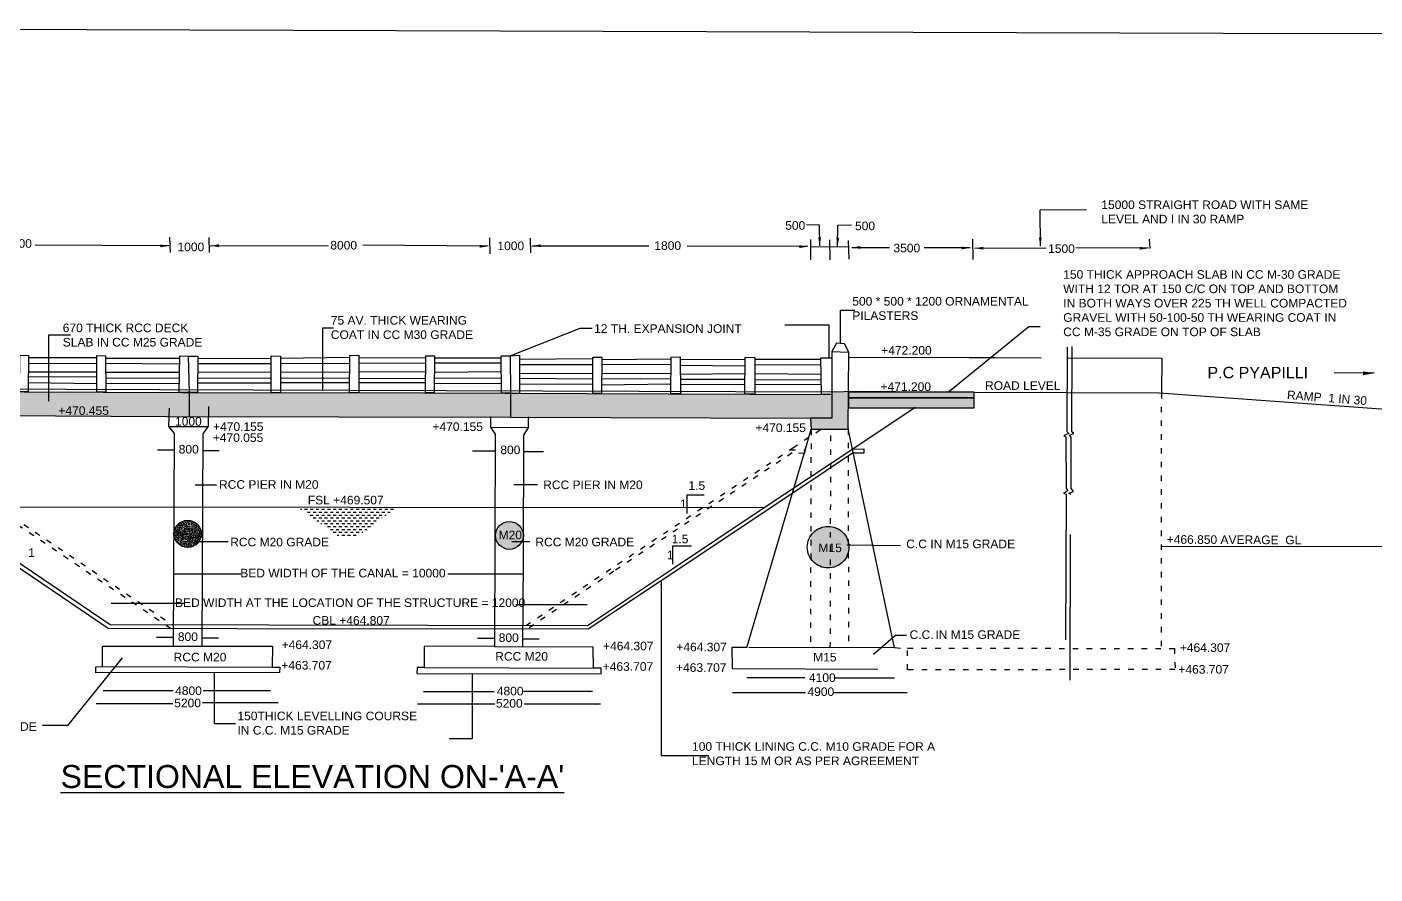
# Model space of a CAD drawing. Header units: inches. Extents: x 19473 to 19615, y 19756 to 19848.
# Drawn here: x 19507.2 to 19565.9, y 19810.6 to 19847.5 of the extents above; entities that cross this region are included whole.
import ezdxf

# ---------------------------------------------------------------- set-up
doc = ezdxf.new("R2010")
doc.units = ezdxf.units.IN
doc.header["$MEASUREMENT"] = 0
doc.linetypes.add('ACAD_ISO03W100', pattern=[30, 12, -18])
doc.linetypes.add('HIDDEN', pattern=[9.525, 6.35, -3.175])
doc.layers.add('DRAWING', color=7, linetype='Continuous')
doc.styles.get("Standard").update_dxf_attribs({"font": 'arial.ttf'})
doc.dimstyles.get("Standard").update_dxf_attribs({"dimtxt": 5.25, "dimasz": 0.18, "dimexe": 0.18, "dimexo": 0.0625, "dimgap": 0.09, "dimtad": 0, "dimtih": 1, "dimtoh": 1, "dimdec": 4, "dimzin": 0, "dimdsep": 46, "dimtxsty": 'Standard', "dimcen": 0.09, "dimadec": 0, "dimazin": 0, "dimtfac": 1, "dimtdec": 4, "dimtofl": 0, "dimtmove": 0, "dimatfit": 3, "dimfxl": 1, "dimtolj": 1, "dimtzin": 0, "dimarcsym": 0})
pattern_1 = [(50, (0, 0), (0.07172601826, -0.0062752135), [0.0075, -0.0825]), (355, (0, 0), (-0.01387513336, 0.07521921337), [0.006, -0.066]), (100.4514, (0.00598, -0.00052), (0.05785093817, 0.0689439542), [0.006374019, -0.0701142112]), (46.1842, (0, 0.02), (0.10672410486, -0.01655190143), [0.01125, -0.12375]), (96.6356, (0.00889, 0.01862), (0.09346627055, 0.0974117871), [0.0095610288, -0.1051713]), (351.1842, (0, 0.02), (0.0934661945, 0.0974118601), [0.009, -0.099]), (21, (0.01, 0.015), (0.05969070521, -0.04026188907), [0.0075, -0.0825]), (326, (0.01, 0.015), (0.0243315332, 0.0725150045), [0.006, -0.066]), (71.4514, (0.014974, 0.011645), (0.08402226286, 0.03225304967), [0.006374019, -0.0701142112]), (37.5, (0, 0), (0.001215985532, 0.033289385383), [0, -0.0652, 0, -0.067, 0, -0.06625]), (7.5, (0, 0), (0.026306953744, 0.03944117119), [0, -0.0382, 0, -0.0637, 0, -0.02525]), (327.5, (-0.0223, 0), (0.053382243617, -0.002255487173), [0, -0.025, 0, -0.078, 0, -0.1035]), (317.5, (-0.0323, 0), (0.058318616934, 0.01001049823), [0, -0.0325, 0, -0.0518, 0, -0.0735])]

msp = doc.modelspace()

# ---------------------------------------------------------------- hatches: boundary and pattern name
at = {"layer": 'DRAWING'}
h = msp.add_hatch(dxfattribs=at)
h.set_pattern_fill('AR-CONC', color=256, scale=0.1, style=0)
h.set_pattern_definition([(50, (0, 0), (0.717260183, -0.062752135), [0.075, -0.825]), (355, (0, 0), (-0.138751334, 0.752192134), [0.06, -0.66]), (100.4514, (0.0598, -0.0052), (0.578509382, 0.689439542), [0.06374019, -0.701142112]), (46.1842, (0, 0.2), (1.06724105, -0.165519014), [0.1125, -1.2375]), (96.6356, (0.0889, 0.1862), (0.934662706, 0.97411787), [0.09561029, -1.051713]), (351.1842, (0, 0.2), (0.934661945, 0.9741186), [0.09, -0.99]), (21, (0.1, 0.15), (0.596907052, -0.402618891), [0.075, -0.825]), (326, (0.1, 0.15), (0.243315332, 0.725150045), [0.06, -0.66]), (71.4514, (0.14974, 0.11645), (0.840222629, 0.322530497), [0.06374019, -0.701142112]), (37.5, (0, 0), (0.0121598553, 0.3328938538), [0, -0.652, 0, -0.67, 0, -0.6625]), (7.5, (0, 0), (0.2630695374, 0.394411712), [0, -0.382, 0, -0.637, 0, -0.2525]), (327.5, (-0.223, 0), (0.5338224362, -0.0225548717), [0, -0.25, 0, -0.78, 0, -1.035]), (317.5, (-0.323, 0), (0.583186169, 0.100104982), [0, -0.325, 0, -0.518, 0, -0.735])])
h.paths.add_polyline_path([(19499.39288, 19831.51342), (19493.94873, 19831.51864), (19493.94873, 19831.15934), (19499.39288, 19831.13887)])
h.paths.add_polyline_path([(19499.39588, 19831.7821), (19494.77248, 19831.81159), (19493.94567, 19831.81606), (19493.94873, 19831.51864), (19499.39288, 19831.51342)])
h.paths.add_polyline_path([(19514.21747, 19831.58284), (19513.91804, 19831.58321), (19503.58364, 19831.62595), (19500.23754, 19831.62935), (19500.23184, 19830.6111), (19501.10594, 19830.62058), (19513.25085, 19830.55001), (19514.21473, 19830.54746)])
h.paths.add_polyline_path([(19500.23837, 19831.77654), (19500.23022, 19831.77678), (19499.39588, 19831.7821), (19499.39288, 19831.51342), (19499.39288, 19831.13887), (19499.39172, 19830.14915), (19501.09669, 19830.14915), (19501.10594, 19830.62058), (19500.23184, 19830.6111)])
h.paths.add_polyline_path([(19528.2464, 19831.55624), (19524.43653, 19831.57033), (19514.58993, 19831.58239), (19514.58993, 19831.58239), (19514.21747, 19831.58302), (19514.21473, 19830.54746), (19528.24226, 19830.51035)])
h.paths.add_polyline_path([(19542.23124, 19831.50122), (19541.78468, 19831.50171), (19541.7846, 19831.50615), (19538.87569, 19831.51691), (19538.87567, 19831.51322), (19538.43878, 19831.51495), (19538.43883, 19831.51853), (19535.63168, 19831.52892), (19535.6317, 19831.52605), (19535.21673, 19831.52769), (19535.21675, 19831.53045), (19532.19849, 19831.54162), (19532.19848, 19831.53963), (19531.80935, 19831.54117), (19531.80936, 19831.54306), (19528.61689, 19831.55487), (19528.61688, 19831.5538), (19528.24638, 19831.55053), (19528.24226, 19830.51035), (19541.30234, 19830.46892), (19542.23084, 19830.47355)])
h.paths.add_polyline_path([(19542.95387, 19830.92214), (19542.95387, 19831.35119), (19542.95655, 19831.35119), (19542.95655, 19831.61019), (19542.95816, 19831.61019), (19542.95832, 19831.63601), (19542.24396, 19831.61439), (19542.23128, 19831.61443), (19542.23124, 19831.50122), (19542.23084, 19830.47355), (19541.30234, 19830.46892), (19541.32752, 19829.99471), (19542.19138, 19829.98523), (19542.94808, 19829.99203)])
h.paths.add_polyline_path([(19548.4373, 19831.35119), (19542.95655, 19831.35119), (19542.95387, 19830.92214), (19548.4373, 19830.92214)])
h.paths.add_polyline_path([(19548.4373, 19831.61019), (19542.95816, 19831.61019), (19542.95655, 19831.35119), (19548.4373, 19831.35119)])
h = msp.add_hatch(dxfattribs=at)
h.set_pattern_fill('DASH', color=256, style=0)
h.paths.add_polyline_path([(19523.2718, 19826.59161), (19518.94496, 19826.59612), (19520.82229, 19825.2669), (19521.47976, 19825.2669)])
h = msp.add_hatch(dxfattribs=at)
h.set_pattern_fill('AR-CONC', color=256, scale=0.01, style=0)
h.set_pattern_definition(pattern_1)
h.paths.add_polyline_path([(19542.18118, 19825.74851, 0.28470223), (19541.315, 19825.34691), (19541.31199, 19824.35522, 0.28504372), (19542.17685, 19823.94849)])
h.paths.add_polyline_path([(19542.18118, 19825.74851), (19542.17685, 19823.94849, 0.31374282), (19542.95274, 19824.63424), (19542.95237, 19825.0648, 0.31194889)])
h.paths.add_polyline_path([(19528.78821, 19825.35983, 1), (19527.57585, 19825.35983, 1)])
h.paths.add_polyline_path([(19501.07985, 19825.48575, 0.2782756), (19500.23205, 19826.00059), (19500.22643, 19824.08041, 0.27790809), (19501.07661, 19824.58912)])
h.paths.add_polyline_path([(19500.23205, 19826.00059, 0.28167324), (19499.37565, 19825.48001), (19499.37265, 19824.60689, 0.2819499), (19500.22643, 19824.08041)])
h.paths.add_polyline_path([(19541.55734, 19825.10116), (19542.70408, 19825.10116), (19542.70408, 19824.53073), (19541.55734, 19824.53073)], flags=9)
h.paths.add_polyline_path([(19527.61458, 19825.66178), (19528.75723, 19825.66178), (19528.75723, 19825.09135), (19527.61458, 19825.09135)], flags=25)
h.paths.add_polyline_path([(19499.76589, 19825.38661), (19500.91263, 19825.38661), (19500.91263, 19824.81618), (19499.76589, 19824.81618)], flags=9)
h = msp.add_hatch(dxfattribs=at)
h.set_pattern_fill('AR-CONC', color=256, scale=0.01, style=0)
h.set_pattern_definition(pattern_1)
h.paths.add_polyline_path([(19513.5668, 19825.5136), (19513.56602, 19825.34175, 0.93223813), (19514.75129, 19825.42498, 0.92797721)])
h.paths.add_polyline_path([(19513.61154, 19825.70768), (19514.75419, 19825.70768), (19514.75419, 19825.13725), (19513.61154, 19825.13725)], flags=9)

# ---------------------------------------------------------------- linework, layer by layer
for points in [[(19615.06785, 19847.20495), (19615.06455, 19844.15642), (19614.95429, 19755.82755), (19587.22972, 19755.79178), (19473.36178, 19756.15123), (19473.70262, 19847.51958), (19559.29434, 19847.25491), (19615.06785, 19847.20495)], [(19513.36206, 19838.35318), (19513.39109, 19837.69526)], [(19515.08261, 19838.33802), (19515.09633, 19837.69611)], [(19527.31105, 19838.33646), (19527.32692, 19837.63658)], [(19529.08874, 19838.31453), (19529.09883, 19837.67903)], [(19541.3021, 19838.25493), (19541.30987, 19837.36788)], [(19542.12692, 19838.23748), (19542.13969, 19837.36893)], [(19542.94891, 19838.21904), (19542.97754, 19837.40272)], [(19548.36271, 19838.27749), (19548.38644, 19837.39247)], [(19556.07156, 19838.27181), (19556.09031, 19837.87045)], [(19541.30492, 19837.93294), (19542.13122, 19837.94509)], [(19542.13122, 19837.94509), (19542.95904, 19837.93027)], [(19506.8378, 19833.21153), (19507.21146, 19833.20667), (19507.20486, 19831.61098), (19506.83264, 19831.61252), (19506.8378, 19833.21153)], [(19510.19637, 19832.84464), (19507.21001, 19832.85699)], [(19507.2111, 19833.12076), (19510.19678, 19833.11628)], [(19510.1969, 19833.19701), (19510.57179, 19833.19171), (19510.59211, 19831.59697), (19510.1945, 19831.59861), (19510.1969, 19833.19701)], [(19510.57312, 19833.08682), (19513.80671, 19833.08627)], [(19513.80291, 19832.82423), (19510.5761, 19832.85351)], [(19513.8066, 19833.18075), (19514.20577, 19833.17495), (19514.59188, 19833.17495), (19514.58993, 19831.58239), (19513.78488, 19831.58376), (19513.80809, 19833.18073)], [(19514.18169, 19833.1753), (19514.21747, 19831.58284)], [(19517.79156, 19832.83474), (19514.59147, 19832.83865)], [(19514.59175, 19833.06673), (19517.79009, 19833.08551)], [(19517.78951, 19833.18352), (19518.19915, 19833.17395), (19518.1972, 19831.57797), (19517.79894, 19831.57846), (19517.78951, 19833.18352)], [(19521.22552, 19832.84377), (19518.19875, 19832.84747)], [(19518.19904, 19833.08361), (19521.22997, 19833.13061)], [(19521.23109, 19833.20266), (19521.62085, 19833.21164), (19521.61884, 19831.57378), (19521.20584, 19831.57429), (19521.23109, 19833.20266)], [(19524.53552, 19832.85814), (19521.62042, 19832.86171)], [(19521.62072, 19833.10803), (19524.53662, 19833.09435)], [(19524.53706, 19833.18614), (19524.91194, 19833.18146), (19524.90556, 19831.56848), (19524.52947, 19831.56996), (19524.53706, 19833.18614)], [(19527.82937, 19832.86126), (19524.91072, 19832.8728)], [(19524.9116, 19833.09531), (19527.82749, 19833.09471)], [(19527.84105, 19833.18255), (19528.21501, 19833.18556), (19528.22937, 19831.55533), (19527.83988, 19831.55687), (19527.82678, 19833.18243)], [(19528.21501, 19833.18585), (19528.62343, 19833.20947), (19528.61688, 19831.5538), (19528.22941, 19831.55038)], [(19528.62277, 19833.04209), (19531.81611, 19833.07556)], [(19531.8272, 19833.13599), (19532.20479, 19833.13433), (19532.19848, 19831.53963), (19531.80935, 19831.54117), (19531.81637, 19833.13604)], [(19535.22685, 19832.79075), (19532.20348, 19832.8027)], [(19532.20436, 19833.02522), (19535.22899, 19833.05728)], [(19535.2296, 19833.13363), (19535.62012, 19833.1396), (19535.6317, 19831.52605), (19535.21673, 19831.52769), (19535.2296, 19833.13363)], [(19538.45683, 19833.03206), (19535.62103, 19833.0117)], [(19538.44146, 19833.12513), (19538.88203, 19833.11989), (19538.87567, 19831.51322), (19538.43878, 19831.51495), (19538.45793, 19833.12493)], [(19538.88173, 19833.04561), (19541.75672, 19833.04177)], [(19541.75554, 19833.10663), (19542.23186, 19833.10644), (19542.23124, 19831.50122), (19541.78468, 19831.50171), (19541.75554, 19833.10663)], [(19548.2246, 19833.11292), (19551.36296, 19833.10445)], [(19510.19549, 19832.25314), (19507.20756, 19832.26549)], [(19507.2085, 19832.4931), (19510.19584, 19832.48862)], [(19510.58095, 19832.47245), (19513.79794, 19832.48232)], [(19514.59071, 19832.21745), (19517.74848, 19832.23512), (19517.79508, 19832.23539)], [(19514.59102, 19832.47121), (19517.79359, 19832.49002)], [(19518.19798, 19832.21735), (19521.21598, 19832.22824)], [(19518.19829, 19832.47037), (19521.21998, 19832.48658)], [(19521.61963, 19832.21624), (19524.53244, 19832.20257)], [(19521.61998, 19832.50413), (19524.53379, 19832.49046)], [(19527.83467, 19832.20363), (19524.90812, 19832.21521)], [(19524.90917, 19832.48016), (19527.83225, 19832.50372)], [(19528.62035, 19832.43039), (19531.8132, 19832.41634)], [(19531.81485, 19832.78915), (19528.62182, 19832.80178)], [(19532.20194, 19832.41361), (19535.22396, 19832.43007)], [(19535.62268, 19832.78305), (19538.45347, 19832.74938)], [(19538.44932, 19832.40067), (19535.62557, 19832.3804)], [(19538.87926, 19832.41948), (19541.7685, 19832.39315)], [(19541.76152, 19832.77732), (19538.88072, 19832.78872)], [(19500.23754, 19831.62935), (19503.58364, 19831.62595), (19513.91804, 19831.58321), (19524.43653, 19831.57033), (19542.21323, 19831.50457)], [(19500.66042, 19831.76399), (19517.01127, 19831.70597), (19542.24396, 19831.61439)], [(19507.20659, 19832.02977), (19510.19508, 19831.98363)], [(19513.79392, 19832.20573), (19510.58426, 19832.21269)], [(19510.58714, 19831.9871), (19510.58714, 19831.9871), (19513.79089, 19831.99703)], [(19517.79649, 19831.9952), (19514.59044, 19831.99913)], [(19521.21271, 19832.01763), (19518.19772, 19832.00411)], [(19524.53153, 19832.00903), (19521.61938, 19832.0126)], [(19524.90723, 19831.98939), (19527.83644, 19831.9834)], [(19524.90729, 19832.00601), (19524.90729, 19832.00601)], [(19528.61846, 19831.9532), (19531.8112, 19831.96208)], [(19531.81209, 19832.16391), (19528.61942, 19832.19675)], [(19532.20002, 19831.92877), (19535.22019, 19831.96005)], [(19535.22191, 19832.17406), (19532.20104, 19832.186)], [(19535.62708, 19832.16999), (19538.44656, 19832.16883)], [(19538.44381, 19831.93735), (19535.62889, 19831.91714)], [(19541.77708, 19831.92072), (19538.87733, 19831.93219)], [(19538.87822, 19832.15814), (19541.77302, 19832.14437)], [(19542.24396, 19831.61439), (19543.31003, 19831.64666), (19548.4373, 19831.61019), (19556.4955, 19831.57705), (19567.79196, 19830.76583)], [(19496.47325, 19831.14985), (19499.7974, 19828.9105), (19510.77531, 19821.47556), (19524.60352, 19821.44428), (19531.57696, 19821.42799), (19535.33358, 19823.93975), (19539.1559, 19826.49123), (19543.27337, 19829.21687), (19545.8609, 19830.95323)], [(19501.10594, 19830.62058), (19513.25085, 19830.55001), (19528.24226, 19830.51035), (19528.2464, 19831.55526)], [(19514.21747, 19831.58284), (19514.21473, 19830.54746)], [(19513.54406, 19820.53689), (19513.58642, 19829.8073), (19513.32783, 19830.10354), (19513.35947, 19830.9073)], [(19515.05946, 19830.97417), (19515.05548, 19830.11599), (19514.82131, 19829.78218), (19514.77477, 19820.53689)], [(19527.35345, 19830.53754), (19527.35345, 19830.08163), (19527.55838, 19829.77587), (19527.53026, 19820.52924), (19524.47163, 19820.52483), (19524.4671, 19819.60857), (19524.15295, 19819.60857), (19524.14431, 19819.34614), (19532.17507, 19819.32671), (19532.17507, 19819.57706), (19531.83921, 19819.57706), (19531.83813, 19820.49634), (19527.5302, 19820.50944)], [(19528.24363, 19830.51035), (19541.30234, 19830.46892)], [(19528.76705, 19820.50568), (19528.79367, 19824.30065), (19528.81292, 19829.73101), (19529.01802, 19830.05685), (19529.01761, 19830.53293)], [(19513.32783, 19830.10354), (19515.04675, 19830.10354)], [(19527.35345, 19830.08163), (19529.01802, 19830.05685)], [(19538.52595, 19820.47954), (19541.03988, 19828.97125), (19541.32752, 19829.99471), (19542.19138, 19829.98523), (19542.94948, 19829.99205)], [(19543.1336, 19829.12435), (19543.62919, 19829.13804), (19543.63449, 19828.94605), (19543.14069, 19828.94691), (19540.83514, 19827.40445), (19534.78865, 19823.38634), (19531.6126, 19821.2726), (19516.31199, 19821.28901), (19510.69517, 19821.30794), (19499.20415, 19829.09425), (19498.70398, 19829.07069), (19498.70398, 19829.24182), (19499.20018, 19829.24939)], [(19536.66969, 19827.11874), (19535.91271, 19827.11874), (19535.91271, 19826.31814)], [(19503.19038, 19826.61256), (19539.28229, 19826.5749)], [(19536.11416, 19824.88867), (19535.29121, 19824.88867), (19535.29121, 19824.11043)], [(19567.74664, 19824.85809), (19556.6212, 19824.87146)], [(19510.44959, 19819.64736), (19510.44998, 19820.52931), (19513.54406, 19820.53689), (19514.78911, 19820.53689), (19517.85193, 19820.53329), (19517.83409, 19819.62146), (19518.1672, 19819.61933), (19518.16568, 19819.3818), (19510.14955, 19819.376), (19510.14803, 19819.63173), (19510.44959, 19819.64736)], [(19510.44959, 19819.64736), (19517.83409, 19819.62146)], [(19524.4671, 19819.60857), (19531.83921, 19819.57706)]]:
    msp.add_lwpolyline(points, dxfattribs=at)
at = {"layer": 'DRAWING', "linetype": 'HIDDEN'}
for points in [[(19544.96089, 19820.45999), (19543.99312, 19825.07367), (19542.94812, 19829.99846), (19542.96898, 19833.34573), (19542.79283, 19833.71405), (19542.43983, 19833.74305), (19542.23196, 19833.36884), (19542.23084, 19830.47355), (19541.30234, 19830.46892), (19541.32903, 19829.96617)], [(19552.48543, 19833.56395), (19552.47457, 19829.89138), (19552.5696, 19829.80843), (19552.34453, 19829.72147), (19552.43056, 19829.65951), (19552.44149, 19827.40625), (19552.52071, 19827.32226), (19552.41894, 19827.22628), (19552.32833, 19827.20274), (19552.44472, 19827.15428), (19552.40694, 19818.86725)], [(19552.61819, 19819.05583), (19552.6486, 19827.14564), (19552.56662, 19827.20025), (19552.7746, 19827.2776), (19552.66124, 19827.41534), (19552.66071, 19829.64038), (19552.59268, 19829.73068), (19552.78863, 19829.79773), (19552.69247, 19829.87545), (19552.70764, 19833.59171)], [(19542.23196, 19833.36884), (19542.96898, 19833.34573)], [(19543.00077, 19833.12702), (19556.61386, 19833.09028), (19556.59663, 19831.56978)], [(19545.22625, 19820.4329), (19544.96089, 19820.45999), (19538.52595, 19820.47954), (19537.87945, 19820.47173), (19537.8925, 19819.55918), (19545.21871, 19819.5262)]]:
    msp.add_lwpolyline(points, dxfattribs=at)
at = {"layer": 'DRAWING'}
for points in [[(19548.4373, 19831.35119), (19542.95387, 19831.35119), (19542.95387, 19830.92214), (19548.4373, 19830.92214)], [(19548.4373, 19831.61019), (19542.95655, 19831.61019), (19542.95655, 19831.35119), (19548.4373, 19831.35119)]]:
    msp.add_lwpolyline(points, close=True, dxfattribs=at)
at = {"layer": 'DRAWING', "linetype": 'ACAD_ISO03W100', "ltscale": 0.02}
for points in [[(19556.59663, 19831.56978), (19556.58557, 19820.46163)], [(19500.65675, 19830.14915), (19502.54108, 19828.86906), (19513.53065, 19821.43503)], [(19528.90296, 19821.43423), (19536.37497, 19826.42652), (19540.53352, 19829.17282), (19541.86067, 19830.05486)], [(19541.32903, 19829.96617), (19541.30019, 19820.47111)], [(19542.16848, 19820.46847), (19542.19138, 19829.98523)], [(19542.94812, 19829.99846), (19542.95633, 19820.46608)], [(19513.41317, 19821.30735), (19505.0317, 19826.97633), (19501.97946, 19829.06005), (19501.40783, 19829.05977), (19501.36406, 19829.21302), (19502.01088, 19829.22925)], [(19540.4146, 19829.09429), (19541.07435, 19829.0939), (19541.02764, 19828.9299), (19540.50604, 19828.95335), (19532.72983, 19823.79599), (19528.95988, 19821.27545)], [(19545.53794, 19820.44612), (19557.16659, 19820.43411), (19557.19468, 19819.51162), (19545.53741, 19819.50778), (19545.53794, 19820.44612)]]:
    msp.add_lwpolyline(points, dxfattribs=at)
at = {"layer": 'DRAWING'}
for centre, radius in [((19514.15573, 19825.42498), 0.59556), ((19528.18203, 19825.35983), 0.60618)]:
    msp.add_circle(centre, radius, dxfattribs=at)
at = {"layer": 'DRAWING', "linetype": 'HIDDEN'}
msp.add_circle((19542.07216, 19824.84876), 0.90633, dxfattribs=at)

# ---------------------------------------------------------------- texts
at = {"layer": 'DRAWING'}
msp.add_text("%%USECTIONAL ELEVATION ON-'A-A'", height=1, dxfattribs=at).set_placement((19508.61739, 19814.35415))
at = {"layer": 'DRAWING', "attachment_point": 1}
for s, insert, char_height, width in [('15000 STRAIGHT ROAD WITH SAME LEVEL AND I IN 30 RAMP', (19553.98139, 19839.95918), 0.375, 9.1311645), ('500', (19540.20279, 19839.05754), 0.375, 4.8735138), ('500', (19543.2455, 19839.03694), 0.375, 4.8735138), ('8000', (19506.19885, 19838.27176), 0.375, 4.8735138), ('1000', (19513.71253, 19838.12165), 0.375, 4.8735138), ('8000', (19520.37305, 19838.19476), 0.375, 4.8735138), ('1000', (19527.65723, 19838.16871), 0.375, 4.8735138), ('1800', (19534.49727, 19838.18009), 0.375, 4.8735138), ('3500', (19544.92121, 19838.07341), 0.375, 4.8735138), ('1500', (19551.66174, 19838.04581), 0.375, 4.8735138), ('150 THICK APPROACH SLAB IN CC M-30 GRADE WITH 12 TOR AT 150 C/C ON TOP AND BOTTOM  IN BOTH WAYS OVER 225 TH WELL COMPACTED GRAVEL WITH 50-100-50 TH WEARING COAT IN CC M-35 GRADE ON TOP OF SLAB', (19552.3196, 19836.92033), 0.375, 12.5691934), ('500 * 500 * 1200 ORNAMENTAL PILASTERS', (19543.12581, 19835.75255), 0.375, 7.7311499), ('670 THICK RCC DECK SLAB IN CC M25 GRADE', (19508.71072, 19834.59348), 0.375, 6.2639406), ('75 AV. THICK WEARING COAT IN CC M30 GRADE', (19520.39503, 19834.92266), 0.375, 6.2639406), ('12 TH. EXPANSION JOINT', (19531.87345, 19834.56337), 0.375, 7.5051139), ('+472.200', (19544.38706, 19833.61612), 0.375, 2.1782896), ('P.C PYAPILLI', (19558.60777, 19832.70744), 0.5, 9.1311645), ('+471.200', (19544.35802, 19832.03315), 0.375, 2.1782896), ('ROAD LEVEL', (19548.91159, 19832.07958), 0.375, 4.6325258), ('+470.455', (19508.52181, 19830.98713), 0.375, 2.1782896), ('1000', (19513.60465, 19830.51708), 0.375, 2.1782896), ('+470.155', (19515.26251, 19830.28979), 0.375, 2.1782896), ('+470.155', (19524.82594, 19830.28632), 0.375, 2.1782896), ('+470.155', (19538.90427, 19830.24008), 0.375, 2.1782896), ('800', (19513.76571, 19829.30388), 0.375, 0.8527439), ('+470.055', (19515.2505, 19829.80991), 0.375, 2.1782896), ('800', (19527.78415, 19829.27479), 0.375, 0.8527439), ('RCC PIER IN M20', (19515.52392, 19827.76712), 0.375, 4.4720788), ('RCC PIER IN M20', (19529.65217, 19827.75317), 0.375, 4.4720788), ('1.5', (19535.98432, 19827.72144), 0.375, 2.1782896), ('FSL +469.507', (19519.39338, 19827.0877), 0.375, 3.2858953), ('1', (19535.61228, 19826.92555), 0.375, 0.1989239), ('M20', (19513.70529, 19825.61393), 0.375, 0.9977814), ('RCC M20 GRADE', (19516.00926, 19825.2582), 0.375, 4.4720788), ('M20', (19527.70833, 19825.56803), 0.375, 0.9977814), ('RCC M20 GRADE', (19529.31137, 19825.26178), 0.375, 4.4720788), ('1.5', (19535.25414, 19825.39125), 0.375, 2.1782896), ('C.C IN M15 GRADE', (19545.47743, 19825.17768), 0.375, 4.8735138), ('1', (19507.20697, 19824.79759), 0.375, 0.1989239), ('1', (19535.04753, 19824.69744), 0.375, 0.1989239), ('M15', (19541.65109, 19825.00741), 0.375, 5.3183232), ('BED WIDTH OF THE CANAL = 10000', (19516.44931, 19823.90606), 0.375, 8.9378419), ('BED WIDTH AT THE LOCATION OF THE STRUCTURE = 12000', (19513.60518, 19822.61552), 0.375, 15.6348571), ('CBL +464.807', (19519.60085, 19821.84364), 0.375, 3.3442173), ('800', (19513.72838, 19821.13365), 0.375, 0.8527439), ('800', (19527.71391, 19821.09212), 0.375, 0.8527439), ('+464.307', (19518.25225, 19820.78262), 0.375, 1.873634), ('+464.307', (19532.26164, 19820.72753), 0.375, 1.873634), ('+464.307', (19535.45666, 19820.68298), 0.375, 1.873634), ('+464.307', (19557.40188, 19820.65878), 0.375, 4.8735138), ('RCC M20', (19513.54493, 19820.24469), 0.375, 2.6497855), ('+463.707', (19518.23883, 19819.88975), 0.375, 1.873634), ('RCC M20', (19527.56204, 19820.27676), 0.375, 2.6497855), ('  M15', (19541.12951, 19820.2427), 0.375, 1.2929724), ('+463.707', (19532.24823, 19819.83467), 0.375, 1.873634), ('+463.707', (19535.44324, 19819.79011), 0.375, 1.873634), ('4100', (19541.23701, 19819.34907), 0.375, 0.8527439), ('+463.707', (19557.33961, 19819.71005), 0.375, 4.8735138), ('4800', (19513.60976, 19818.77811), 0.375, 0.8527439), ('4800', (19527.63146, 19818.76435), 0.375, 0.8527439), ('4900', (19541.17109, 19818.73766), 0.375, 0.8527439), ('5200', (19513.57065, 19818.24502), 0.375, 0.8527439), ('5200', (19527.59234, 19818.23126), 0.375, 0.8527439), ('150THICK LEVELLING COURSE IN C.C. M15 GRADE', (19516.32497, 19817.68107), 0.375, 8.0841245), ('600TH FOUNDATION IN R.C.C. M20 GRADE', (19496.83676, 19817.2185), 0.375, 10.7200193), ('100 THICK LINING C.C. M10 GRADE FOR A LENGTH 15 M OR AS PER AGREEMENT', (19536.14036, 19816.34861), 0.375, 10.7943583)]:
    msp.add_mtext(s, dxfattribs=dict(at, insert=insert, char_height=char_height, width=width))
at = {"layer": 'DRAWING', "char_height": 0.375, "attachment_point": 1}
for s, insert, width, rotation in [('RAMP  1 IN 30', (19562.08923, 19831.67854), 4.8735138, 355.6693513), ('+466.850 AVERAGE  GL', (19556.83123, 19825.37471), 5.9168364, 359.7321265)]:
    msp.add_mtext(s, dxfattribs=dict(at, insert=insert, width=width, rotation=rotation))
at = {"layer": 'DRAWING', "insert": (19545.24879, 19821.22505), "char_height": 0.375, "attachment_point": 1}
msp.add_mtext_dynamic_manual_height_columns('\\pi-1.125,l1.5,t1.5;C.C.^IIN M15 GRADE', width=5.9876788, gutter_width=1, heights=[0], dxfattribs=at)

# ---------------------------------------------------------------- leaders
at = {"layer": 'DRAWING'}
for points, override in [([(19551.32331, 19837.96613), (19551.31188, 19839.54729), (19553.33337, 19839.56106)], {"dimasz": 0.375, "dimgap": 0.09, "dimtad": 0}), ([(19541.70779, 19837.9763), (19541.69171, 19838.88055), (19541.12523, 19838.89493)], {"dimasz": 0.375, "dimgap": 0.09, "dimtad": 0}), ([(19542.48605, 19837.96137), (19542.49588, 19838.87942), (19543.09237, 19838.89134)], {"dimasz": 0.375, "dimgap": 0.09, "dimtad": 0}), ([(19513.33619, 19837.97715), (19507.51299, 19838.00677)], {"dimasz": 0.375, "dimgap": 0.09, "dimtad": 0}), ([(19515.14132, 19837.9858), (19520.28434, 19837.99903)], {"dimasz": 0.375, "dimgap": 0.09, "dimtad": 0}), ([(19527.252, 19837.95952), (19521.79184, 19838.00461)], {"dimasz": 0.375, "dimgap": 0.09, "dimtad": 0}), ([(19529.17373, 19837.98562), (19534.25561, 19837.97626)], {"dimasz": 0.375, "dimgap": 0.09, "dimtad": 0}), ([(19541.19444, 19837.94581), (19535.92118, 19837.969)], {"dimasz": 0.375, "dimgap": 0.09, "dimtad": 0}), ([(19543.09971, 19837.90854), (19544.75109, 19837.91546)], {"dimasz": 0.375, "dimgap": 0.09, "dimtad": 0}), ([(19548.26099, 19837.88967), (19546.26461, 19837.88967)], {"dimasz": 0.375, "dimgap": 0.09, "dimtad": 0}), ([(19548.46713, 19837.87663), (19551.57073, 19837.89149)], {"dimasz": 0.375, "dimgap": 0.09, "dimtad": 0}), ([(19556.03061, 19837.87388), (19552.87145, 19837.89151)], {"dimasz": 0.375, "dimgap": 0.09, "dimtad": 0}), ([(19542.61633, 19833.72855), (19542.61633, 19835.18399), (19543.23987, 19835.18399)], {"dimgap": 0.09, "dimtad": 0}), ([(19508.1021, 19831.21405), (19508.1021, 19834.09957), (19509.05518, 19834.09957)], {"dimgap": 0.09, "dimtad": 0}), ([(19520.05359, 19831.69493), (19520.05359, 19834.40478), (19520.5141, 19834.40478)], {"dimgap": 0.09, "dimtad": 0}), ([(19528.21501, 19833.18556), (19531.26614, 19834.39107), (19531.78629, 19834.39107)], {"dimgap": 0.09, "dimtad": 0}), ([(19542.11959, 19833.10649), (19542.11959, 19834.52707), (19540.18759, 19834.52707)], {"dimgap": 0.09, "dimtad": 0}), ([(19547.31355, 19831.61819), (19550.82484, 19834.46912), (19551.30945, 19834.46912)], {"dimgap": 0.09, "dimtad": 0}), ([(19565.89361, 19832.42746), (19564.1316, 19832.43996)], {"dimasz": 0.5}), ([(19513.58309, 19829.07758), (19512.83599, 19829.07758)], {"dimgap": 0.09, "dimtad": 0}), ([(19514.81771, 19829.06761), (19515.53556, 19829.06761)], {"dimgap": 0.09, "dimtad": 0}), ([(19527.55612, 19829.03105), (19526.56795, 19829.03105)], {"dimgap": 0.09, "dimtad": 0}), ([(19528.81041, 19829.0231), (19529.67119, 19829.0231)], {"dimgap": 0.09, "dimtad": 0}), ([(19514.47877, 19827.56807), (19515.41066, 19827.56807)], {"dimgap": 0.09, "dimtad": 0}), ([(19528.37191, 19827.5778), (19529.40411, 19827.5778)], {"dimgap": 0.09, "dimtad": 0}), ([(19514.48389, 19825.09941), (19515.91515, 19825.09941)], {"dimgap": 0.09, "dimtad": 0}), ([(19528.28355, 19825.10048), (19529.07695, 19825.10048)], {"dimgap": 0.09, "dimtad": 0}), ([(19542.89257, 19824.94994), (19545.22396, 19824.91473)], {"dimgap": 0.09, "dimtad": 0}), ([(19513.55844, 19823.68368), (19516.46754, 19823.68368)], {"dimgap": 0.09, "dimtad": 0}), ([(19528.78925, 19823.67115), (19525.49059, 19823.67115)], {"dimgap": 0.09, "dimtad": 0}), ([(19534.78865, 19823.38634), (19534.78865, 19815.76828), (19536.86696, 19815.76828)], {"dimgap": 0.09, "dimtad": 0}), ([(19510.82226, 19822.40599), (19514.03911, 19822.40599)], {"dimgap": 0.09, "dimtad": 0}), ([(19531.56767, 19822.33633), (19528.45748, 19822.33633)], {"dimgap": 0.09, "dimtad": 0}), ([(19513.54575, 19820.90735), (19512.79866, 19820.90735)], {"dimgap": 0.09, "dimtad": 0}), ([(19514.78038, 19820.89738), (19515.49823, 19820.89738)], {"dimgap": 0.09, "dimtad": 0}), ([(19527.53129, 19820.86582), (19526.78419, 19820.86582)], {"dimgap": 0.09, "dimtad": 0}), ([(19528.76591, 19820.85585), (19529.48376, 19820.85585)], {"dimgap": 0.09, "dimtad": 0}), ([(19544.05539, 19820.18679), (19545.01091, 19821.01678), (19545.48361, 19821.01804)], {"dimgap": 0.09, "dimtad": 0}), ([(19511.29916, 19820.03067), (19508.91921, 19817.07358), (19507.82599, 19817.07358)], {"dimgap": 0.09, "dimtad": 0}), ([(19515.30738, 19819.37973), (19515.30738, 19817.16135), (19516.24575, 19817.16135)], {"dimgap": 0.09, "dimtad": 0}), ([(19526.56044, 19819.3403), (19526.56044, 19816.49762), (19525.54703, 19816.49762)], {"dimgap": 0.09, "dimtad": 0}), ([(19538.53514, 19819.16197), (19541.05157, 19819.16197)], {"dimgap": 0.09, "dimtad": 0}), ([(19544.97063, 19819.14208), (19542.34337, 19819.14208)], {"dimgap": 0.09, "dimtad": 0}), ([(19510.47412, 19818.59584), (19513.53057, 19818.59584)], {"dimgap": 0.09, "dimtad": 0}), ([(19517.76101, 19818.58573), (19514.83614, 19818.58573)], {"dimgap": 0.09, "dimtad": 0}), ([(19524.43831, 19818.55136), (19527.52085, 19818.55136)], {"dimgap": 0.09, "dimtad": 0}), ([(19531.8005, 19818.55136), (19528.79776, 19818.55136)], {"dimgap": 0.09, "dimtad": 0}), ([(19537.90089, 19818.51224), (19541.08228, 19818.51224)], {"dimgap": 0.09, "dimtad": 0}), ([(19545.52475, 19818.5027), (19542.30515, 19818.5027)], {"dimgap": 0.09, "dimtad": 0}), ([(19510.17051, 19818.03983), (19513.51033, 19818.03983)], {"dimgap": 0.09, "dimtad": 0}), ([(19518.10512, 19818.07016), (19514.80578, 19818.07016)], {"dimgap": 0.09, "dimtad": 0}), ([(19524.17894, 19818.02324), (19527.55078, 19818.02324)], {"dimgap": 0.09, "dimtad": 0}), ([(19532.14965, 19818.00331), (19528.82769, 19818.00331)], {"dimgap": 0.09, "dimtad": 0})]:
    msp.add_leader(points, dimstyle='Standard', override=override, dxfattribs=at)

doc.saveas('drawing.dxf')
